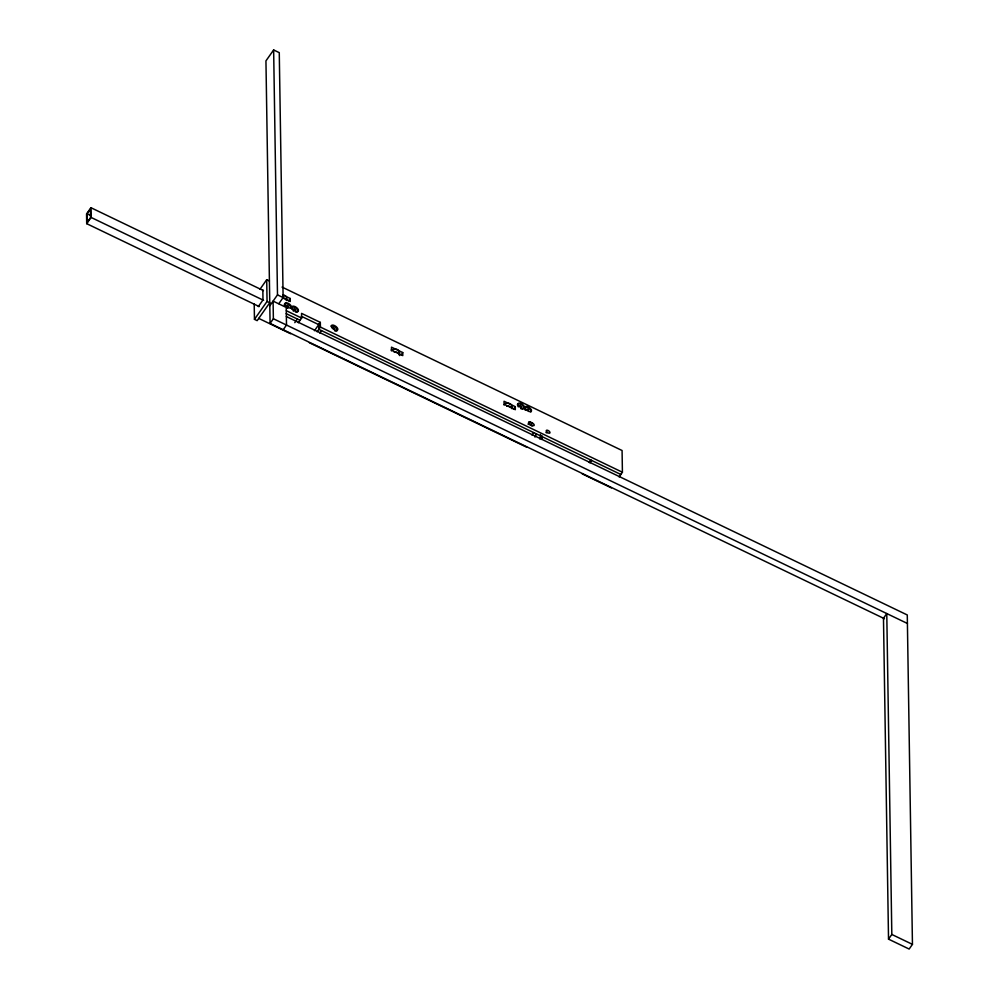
<?xml version="1.0" encoding="UTF-8"?>
<svg xmlns="http://www.w3.org/2000/svg" width="999" height="999" viewBox="0 0 999 999"><rect width="100%" height="100%" fill="white"/><g stroke="black" fill="none" stroke-linecap="round" stroke-linejoin="round"><path stroke-width="1.5" d="M541.62 436.7L541.346 436.051M542.095 437L541.833 436.039M542.22 436.813L540.546 436.613M534.964 437.062L535.689 435.514M540.484 437.849L539.86 439.036M541.645 439.448L541.933 438.986M263.449 290.609L90.934 207.705L86.551 213.948L86.701 223.664L259.203 306.581M87.1 213.774L90.397 209.091L90.534 217.595L87.238 222.278L87.1 213.774L91.309 215.796M86.701 223.664L91.096 217.432L90.934 207.705M278.846 303.646L283.117 297.577L279.27 52.66L273.639 49.95L265.946 60.877L270.08 323.426L884.452 618.706M259.99 289.26L266.708 279.708L269.405 281.006M258.329 306.568L262.987 299.937L262.837 289.91M267.058 301.436L269.755 302.734L257.155 320.642L254.458 319.343L267.058 301.436L266.708 279.708M269.792 305.794L277.485 294.867L273.639 49.95M270.08 323.426L273.376 318.743L273.089 301.111L286.226 307.43L286.501 325.05L283.204 329.732M288.636 300.736L290.209 298.489L282.68 294.867M294.792 322.665L297.365 319.006M298.339 322.739L301.636 318.069L301.561 313.374L320.329 322.39L320.404 327.073L317.108 331.755M314.448 330.731L320.329 322.39M319.805 333.054L321.516 330.619M401.161 354.82L402.734 352.572L391.483 347.165L391.533 350.212M513.711 408.916L515.284 406.668L504.033 401.261L504.083 404.295L515.334 409.715L515.284 406.668M530.432 422.065L528.846 424.313L530.719 425.212L532.305 422.977L530.432 422.065A2.173 1.036 35.1 0 0 528.571 422.39A2.173 1.036 35.1 0 0 530.469 424.5L532.342 425.399A2.173 1.036 35.1 0 0 534.203 425.087A2.173 1.036 35.1 0 0 532.305 422.977M532.005 435.052L533.728 432.604M534.702 436.351L536.426 433.903M589.035 462.362L590.759 459.915M589.922 462.887L591.645 460.452M619.118 476.91L622.414 472.24L622.077 450.512L282.055 287.088M888.523 939.135L891.82 934.452L886.775 613.561L883.478 618.244L888.523 939.135L909.152 949.05L912.449 944.367L907.279 614.972L286.363 316.546M541.72 436.551L542.082 436.725M542.145 436.9L541.895 436.413M541.221 436.263L542.02 436.95M277.485 294.867L283.117 297.577M282.717 297.914L290.259 301.536L290.209 298.489M391.158 350.012L402.784 355.619L402.734 352.572M301.323 316.258L318.743 324.638M286.388 310.739L301.636 318.069M320.404 327.073L622.414 472.24M91.096 217.432L263.599 300.337M286.201 313.649L300.062 320.304M620.829 474.475L318.818 329.32L318.743 324.176M541.446 436.825L540.634 436.338M273.376 318.743L907.417 623.476M258.729 318.394L290.622 333.716M309.378 342.732L526.972 447.327M582.192 473.863L611.388 487.887M891.82 934.452L912.449 944.367M541.87 436.388L541.608 437.112M542.145 436.451L542.17 438.536M540.471 434.528L540.521 437.662M254.208 303.821L254.458 319.343M282.68 297.852A4.346 3.609 -0.9 0 1 286.863 300.524M282.642 294.98A4.346 3.609 -0.9 0 1 286.363 300.387M506.68 406.168A4.346 3.609 -0.9 0 1 511.988 408.728M503.983 404.982A4.346 3.609 -0.9 0 1 509.428 403.459A4.346 3.609 -0.9 0 1 511.938 407.717M394.13 352.085A4.346 3.609 -0.9 0 1 399.575 355.557M391.433 350.886A4.346 3.609 -0.9 0 1 397.39 349.575A4.346 3.609 -0.9 0 1 398.938 354.495M517.395 404.895A3.809 1.823 35.1 0 1 521.903 405.107A3.809 1.823 35.1 0 1 523.026 409.091M522.352 409.103A3.809 1.823 35.1 0 1 520.716 408.603M518.381 406.855A3.809 1.823 35.1 0 1 517.857 406.168M525.387 410.227A3.809 1.823 35.1 0 1 524.85 409.54M524.4 408.266A3.809 1.823 35.1 0 1 524.5 407.767M524.825 407.405A3.809 1.823 35.1 0 1 528.908 408.479A3.809 1.823 35.1 0 1 530.856 411.913M287.65 308.316A3.809 1.823 35.1 0 1 286.788 307.842M284.453 305.219A3.809 1.823 35.1 0 1 287.575 304.071A3.809 1.823 35.1 0 1 290.796 308.266M291.783 309.253A3.809 1.823 35.1 0 1 293.194 306.968A3.809 1.823 35.1 0 1 297.69 310.314A3.809 1.823 35.1 0 1 295.492 312.025M293.793 311.201A3.809 1.823 35.1 0 1 292.994 310.614M331.156 326.074A3.809 1.823 35.1 0 1 336.601 328.459A3.809 1.823 35.1 0 1 334.902 330.969M545.916 432.505A2.173 1.036 35.1 0 1 546.89 432.929M527.909 424.026A2.173 1.036 35.1 0 1 528.359 424.125M531.206 425.487A2.173 1.036 35.1 0 1 532.055 426.211M287.038 305.819L288.187 306.568L287.1 305.756M294.043 309.19L295.18 309.927L294.043 309.19M333.454 328.122L334.59 328.871L333.454 328.122M520.104 406.094L521.253 406.843L520.104 406.094M527.11 409.465L528.259 410.214L527.172 409.403M518.406 405.394A3.809 1.823 35.1 0 0 524.088 408.116A3.809 1.823 35.1 0 0 521.191 403.571A3.809 1.823 35.1 0 0 518.406 405.394M525.399 408.753A3.809 1.823 35.1 0 0 531.093 411.488A3.809 1.823 35.1 0 0 528.196 406.93A3.809 1.823 35.1 0 0 525.399 408.753M285.339 305.107A3.809 1.823 35.1 0 0 291.021 307.842A3.809 1.823 35.1 0 0 288.124 303.284A3.809 1.823 35.1 0 0 285.339 305.107M292.332 308.479A3.809 1.823 35.1 0 0 298.027 311.213A3.809 1.823 35.1 0 0 295.13 306.656A3.809 1.823 35.1 0 0 292.332 308.479M331.743 327.422A3.809 1.823 35.1 0 0 337.425 330.145A3.809 1.823 35.1 0 0 334.54 325.587A3.809 1.823 35.1 0 0 331.743 327.422M546.565 431.63A2.173 1.036 35.1 0 0 549.812 433.042A2.173 1.036 35.1 0 0 547.976 430.432A2.173 1.036 35.1 0 0 546.565 431.63"/></g></svg>
